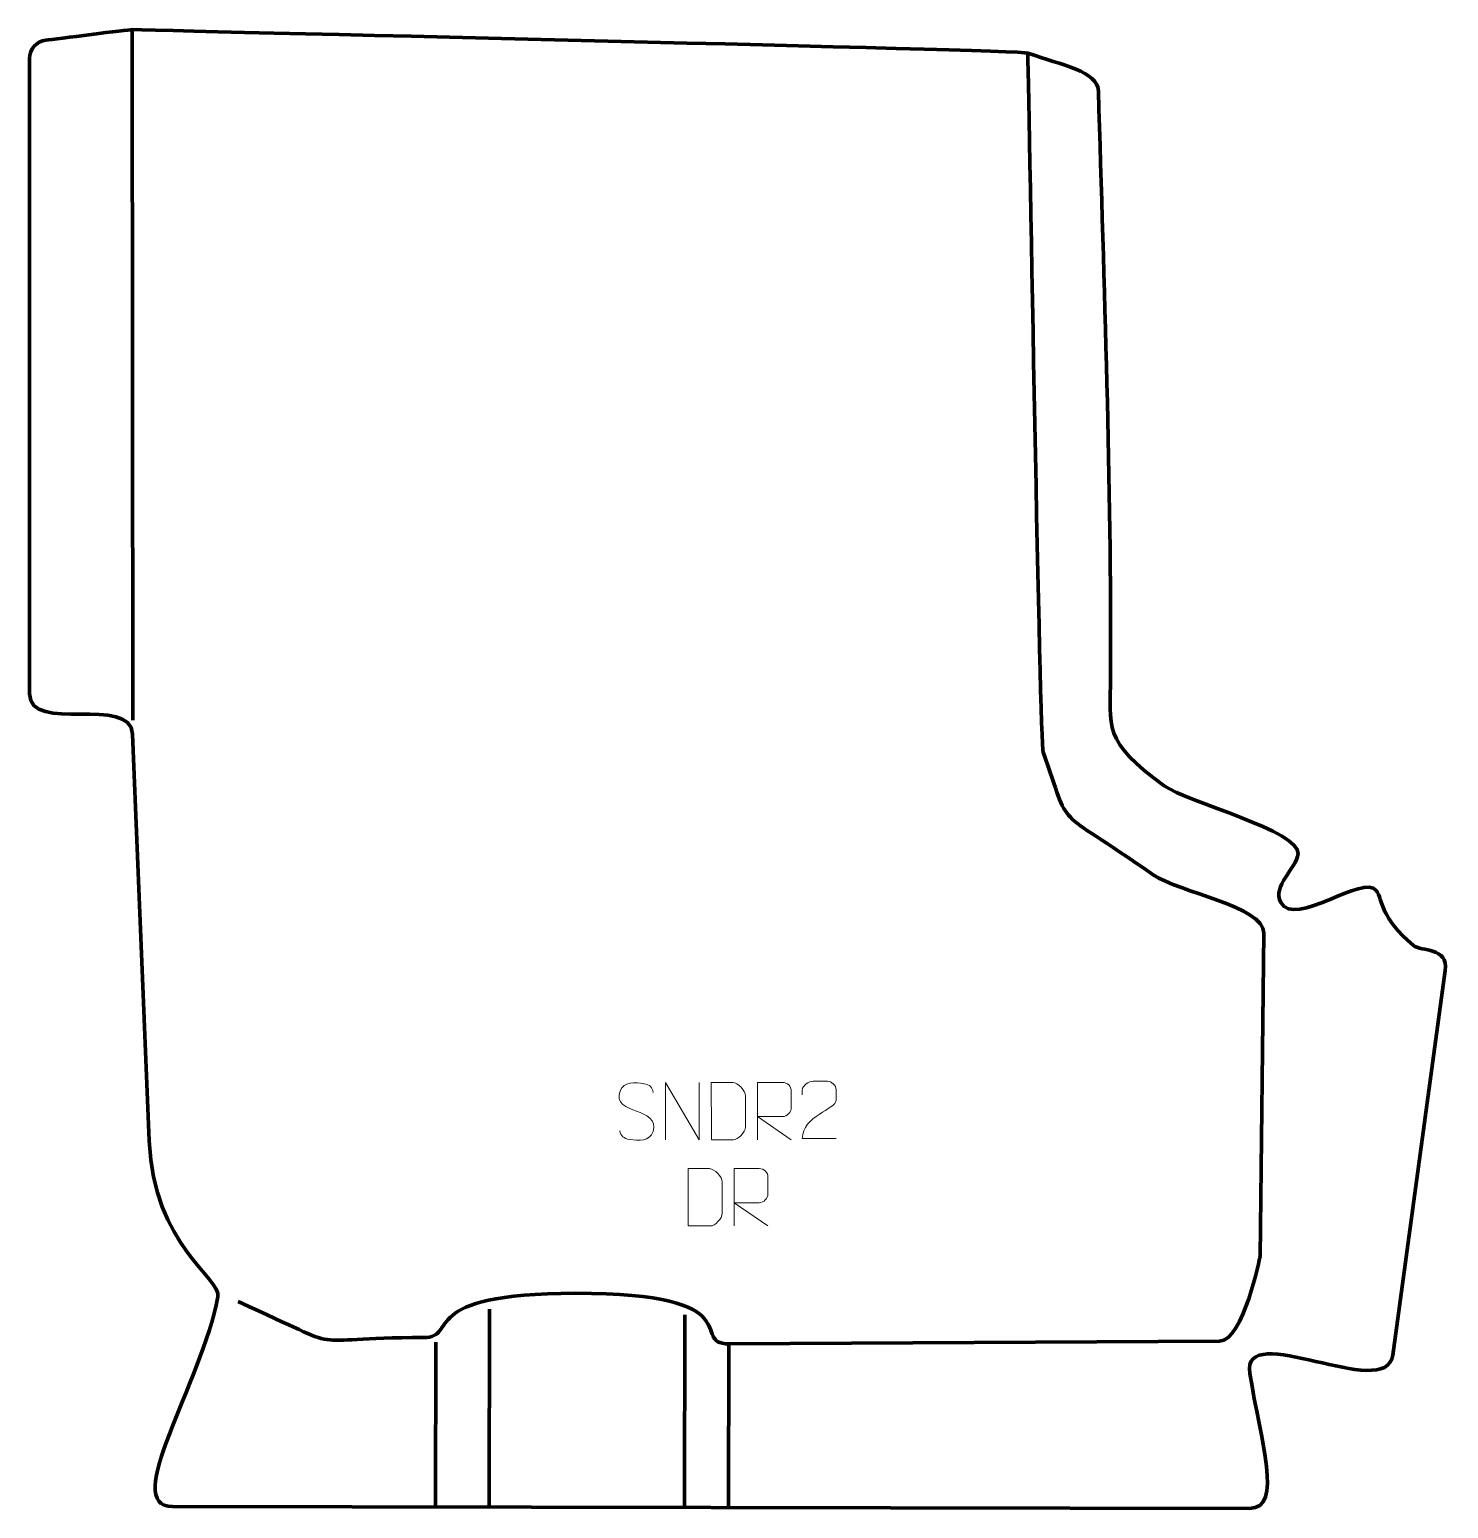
# Model space of a CAD drawing. Header units: millimetres. Extents: x -308 to 309, y -322 to 322.
import ezdxf

# ---------------------------------------------------------------- set-up
doc = ezdxf.new("R2010")
doc.units = ezdxf.units.MM
doc.header["$MEASUREMENT"] = 0
for name, color, linetype in [('layer 1', 7, 'Continuous'), ('layer 2', 7, 'Continuous'), ('layer 3', 7, 'Continuous')]:
    doc.layers.add(name, color=color, linetype=linetype)

msp = doc.modelspace()

# ---------------------------------------------------------------- linework, layer by layer
at = {"layer": 'layer 1', "color": 250, "lineweight": 9}
for points, knots in [([(-43.9533, -148.8615), (-48.2016, -147.3911), (-53.1097, -145.5953), (-51.1046, -140.075), (-51.1046, -140.075), (-49.6011, -135.9351), (-44.3875, -136.3236), (-40.7839, -136.9247), (-40.7839, -136.9247), (-37.9233, -137.4019), (-37.0586, -138.6151), (-36.748, -140.6992)], [0, 0, 0, 0, 0.25, 0.25, 0.25, 0.25, 0.5, 0.5, 0.5, 0.5, 1, 1, 1, 1]), ([(-31.2807, -161.3383), (-31.2807, -161.3383), (-31.2807, -136.3848), (-31.2807, -136.3848), (-31.2807, -136.3848), (-31.2807, -136.3848), (-16.6259, -161.3383), (-16.6259, -161.3383), (-16.6259, -161.3383), (-16.6259, -161.3383), (-16.6259, -136.3848), (-16.6259, -136.3848)], [0, 0, 0, 0, 0.25, 0.25, 0.25, 0.25, 0.5, 0.5, 0.5, 0.5, 1, 1, 1, 1]), ([(-11.3456, -161.3102), (-9.0138, -161.3098), (-4.0636, -161.3338), (-1.7321, -161.3341), (-1.7321, -161.3341), (0.1929, -161.4395), (3.5115, -157.8979), (3.5003, -155.8806), (3.5003, -155.8806), (3.4999, -150.1105), (3.4999, -147.9408), (3.5003, -142.1715), (3.5003, -142.1715), (3.496, -140.0334), (0.1215, -136.3733), (-2.0309, -136.3868), (-2.0309, -136.3868), (-4.3566, -136.3868), (-9.0809, -136.3868), (-11.407, -136.3868), (-11.407, -136.3868), (-11.4066, -142.1337), (-11.3453, -155.5629), (-11.3456, -161.3102)], [0, 0, 0, 0, 0.14285714, 0.14285714, 0.14285714, 0.14285714, 0.28571429, 0.28571429, 0.28571429, 0.28571429, 0.42857143, 0.42857143, 0.42857143, 0.42857143, 0.57142857, 0.57142857, 0.57142857, 0.57142857, 0.71428571, 0.71428571, 0.71428571, 0.71428571, 1, 1, 1, 1]), ([(8.7146, -161.3383), (8.7146, -161.3383), (8.7146, -136.3848), (8.7146, -136.3848), (8.7146, -136.3848), (12.3094, -136.3848), (15.9049, -136.3848), (19.5001, -136.3848), (19.5001, -136.3848), (21.8254, -136.4225), (23.3827, -137.9125), (23.3786, -140.2789), (23.3786, -140.2789), (23.3782, -142.3144), (23.3782, -145.3738), (23.3786, -147.4098), (23.3786, -147.4098), (23.3721, -149.2853), (21.5598, -151.2271), (19.5503, -151.2462), (19.5503, -151.2462), (19.5503, -151.2462), (8.7146, -151.2462), (8.7146, -151.2462), (8.7146, -151.2462), (8.7146, -151.2462), (23.3693, -161.3383), (23.3693, -161.3383)], [0, 0, 0, 0, 0.125, 0.125, 0.125, 0.125, 0.25, 0.25, 0.25, 0.25, 0.375, 0.375, 0.375, 0.375, 0.5, 0.5, 0.5, 0.5, 0.625, 0.625, 0.625, 0.625, 0.75, 0.75, 0.75, 0.75, 1, 1, 1, 1]), ([(42.9446, -160.8196), (38.0302, -160.8193), (33.1158, -160.8193), (28.2017, -160.8196), (28.2017, -160.8196), (28.2017, -150.8873), (42.8527, -148.2461), (42.9446, -143.9358), (42.9446, -143.9358), (42.9443, -142.5117), (42.9443, -141.088), (42.9446, -139.6647), (42.9446, -139.6647), (42.9277, -137.5876), (40.8049, -135.8628), (39.1339, -135.8455), (39.1339, -135.8455), (37.0607, -135.8459), (34.9878, -135.8459), (32.9154, -135.8455), (32.9154, -135.8455), (31.0933, -135.829), (28.2686, -137.6211), (28.2017, -139.7147), (28.2017, -139.7147), (28.2017, -139.7147), (28.2017, -141.7695), (28.2017, -141.7695)], [0, 0, 0, 0, 0.125, 0.125, 0.125, 0.125, 0.25, 0.25, 0.25, 0.25, 0.375, 0.375, 0.375, 0.375, 0.5, 0.5, 0.5, 0.5, 0.625, 0.625, 0.625, 0.625, 0.75, 0.75, 0.75, 0.75, 1, 1, 1, 1]), ([(-43.9533, -148.8616), (-39.9347, -150.5083), (-34.9052, -152.3966), (-36.7392, -157.7569), (-36.7392, -157.7569), (-38.199, -162.0233), (-43.1098, -161.7666), (-46.8359, -161.2119), (-46.8359, -161.2119), (-49.5859, -160.8021), (-50.8068, -159.5886), (-51.1848, -157.4764)], [0, 0, 0, 0, 0.25, 0.25, 0.25, 0.25, 0.5, 0.5, 0.5, 0.5, 1, 1, 1, 1]), ([(-21.4591, -198.8154), (-19.1273, -198.815), (-14.1771, -198.839), (-11.8456, -198.8393), (-11.8456, -198.8393), (-9.9206, -198.9447), (-6.602, -195.4031), (-6.6132, -193.3858), (-6.6132, -193.3858), (-6.6136, -187.6157), (-6.6136, -185.446), (-6.6132, -179.6767), (-6.6132, -179.6767), (-6.6175, -177.5386), (-9.992, -173.8785), (-12.1444, -173.892), (-12.1444, -173.892), (-14.4701, -173.892), (-19.1944, -173.892), (-21.5205, -173.892), (-21.5205, -173.892), (-21.5201, -179.6389), (-21.4588, -193.0681), (-21.4591, -198.8154)], [0, 0, 0, 0, 0.14285714, 0.14285714, 0.14285714, 0.14285714, 0.28571429, 0.28571429, 0.28571429, 0.28571429, 0.42857143, 0.42857143, 0.42857143, 0.42857143, 0.57142857, 0.57142857, 0.57142857, 0.57142857, 0.71428571, 0.71428571, 0.71428571, 0.71428571, 1, 1, 1, 1]), ([(-1.3989, -198.8435), (-1.3989, -198.8435), (-1.3989, -173.89), (-1.3989, -173.89), (-1.3989, -173.89), (2.1959, -173.89), (5.7914, -173.89), (9.3866, -173.89), (9.3866, -173.89), (11.7119, -173.9277), (13.2692, -175.4177), (13.2651, -177.7841), (13.2651, -177.7841), (13.2647, -179.8196), (13.2647, -182.879), (13.2651, -184.915), (13.2651, -184.915), (13.2586, -186.7905), (11.4463, -188.7323), (9.4368, -188.7514), (9.4368, -188.7514), (9.4368, -188.7514), (-1.3989, -188.7514), (-1.3989, -188.7514), (-1.3989, -188.7514), (-1.3989, -188.7514), (13.2558, -198.8435), (13.2558, -198.8435)], [0, 0, 0, 0, 0.125, 0.125, 0.125, 0.125, 0.25, 0.25, 0.25, 0.25, 0.375, 0.375, 0.375, 0.375, 0.5, 0.5, 0.5, 0.5, 0.625, 0.625, 0.625, 0.625, 0.75, 0.75, 0.75, 0.75, 1, 1, 1, 1])]:
    msp.add_open_spline(points, degree=3, knots=knots, dxfattribs=at)
at = {"layer": 'layer 2', "color": 20, "lineweight": 158}
msp.add_open_spline([(-300.9741, 317.1062), (-296.6962, 317.6409), (-264.7977, 321.7546), (-263.3567, 321.7185), (-263.3567, 321.7185), (-227.7478, 320.8266), (122.9108, 312.7807), (126.3049, 311.5587), (126.3049, 311.5587), (141.2125, 306.1916), (156.7477, 303.6382), (156.9987, 295.1208), (156.9987, 295.1208), (159.4991, 210.3909), (162.6225, 125.0355), (162.3178, 40.2936), (162.3178, 40.2936), (162.2382, 18.1667), (158.4641, 12.3809), (185.6296, -7.2524), (185.6296, -7.2524), (195.6608, -14.5022), (244.9437, -26.9634), (243.8688, -36.9125), (243.8688, -36.9125), (243.1839, -43.2515), (232.4467, -50.9591), (236.3457, -58.0882), (236.3457, -58.0882), (242.4862, -69.3158), (272.491, -45.3702), (277.862, -52.8896), (277.862, -52.8896), (280.8682, -57.0983), (279.6826, -64.8811), (293.9153, -76.6904), (293.9153, -76.6904), (297.5051, -79.6274), (309.2856, -77.2608), (307.8667, -87.674), (307.8667, -87.674), (307.8667, -87.674), (285.0634, -255.0249), (285.0634, -255.0249), (285.0634, -255.0249), (282.2276, -275.8378), (219.1378, -238.9048), (222.9088, -262.982), (222.9088, -262.982), (227.5548, -292.6459), (237.6429, -321.7438), (222.7593, -321.7182), (222.7593, -321.7182), (222.7593, -321.7182), (-245.7912, -320.9062), (-245.7912, -320.9062), (-245.7912, -320.9062), (-268.5635, -320.8668), (-233.2085, -267.2588), (-226.0611, -229.731), (-226.0611, -229.731), (-224.4747, -221.4018), (-254.0566, -207.4179), (-255.939, -161.829), (-255.939, -161.829), (-255.939, -161.829), (-263.2374, 15.1553), (-263.2374, 15.1553), (-263.2374, 15.1553), (-263.9552, 32.5616), (-307.9833, 14.9675), (-307.9833, 32.7782), (-307.9833, 32.7782), (-307.9833, 32.7782), (-307.9818, 309.168), (-307.9818, 309.168), (-307.9818, 309.168), (-307.9818, 313.2254), (-305.0001, 316.6029), (-300.9741, 317.1062)], degree=3, knots=[0, 0, 0, 0, 0.04761905, 0.04761905, 0.04761905, 0.04761905, 0.0952381, 0.0952381, 0.0952381, 0.0952381, 0.14285714, 0.14285714, 0.14285714, 0.14285714, 0.19047619, 0.19047619, 0.19047619, 0.19047619, 0.23809524, 0.23809524, 0.23809524, 0.23809524, 0.28571429, 0.28571429, 0.28571429, 0.28571429, 0.33333333, 0.33333333, 0.33333333, 0.33333333, 0.38095238, 0.38095238, 0.38095238, 0.38095238, 0.42857143, 0.42857143, 0.42857143, 0.42857143, 0.47619048, 0.47619048, 0.47619048, 0.47619048, 0.52380952, 0.52380952, 0.52380952, 0.52380952, 0.57142857, 0.57142857, 0.57142857, 0.57142857, 0.61904762, 0.61904762, 0.61904762, 0.61904762, 0.66666667, 0.66666667, 0.66666667, 0.66666667, 0.71428571, 0.71428571, 0.71428571, 0.71428571, 0.76190476, 0.76190476, 0.76190476, 0.76190476, 0.80952381, 0.80952381, 0.80952381, 0.80952381, 0.85714286, 0.85714286, 0.85714286, 0.85714286, 0.9047619, 0.9047619, 0.9047619, 0.9047619, 1, 1, 1, 1], dxfattribs=at)
at = {"layer": 'layer 3', "color": 165, "lineweight": 158}
for points in [[(-263.3567, 321.7185), (-263.3567, 321.7185), (-263.006, 21.3235), (-263.006, 21.3235)], [(-107.9612, -235.0062), (-107.9612, -235.0062), (-108.1105, -321.1449), (-108.1105, -321.1449)], [(-22.8711, -237.5462), (-22.8711, -237.5462), (-23.0163, -321.2923), (-23.0163, -321.2923)], [(-131.2445, -249.3995), (-131.2445, -249.3995), (-131.3688, -321.1045), (-131.3688, -321.1045)], [(-3.7613, -250.1142), (-3.7613, -250.1142), (-3.8848, -321.3255), (-3.8848, -321.3255)]]:
    msp.add_open_spline(points, degree=3, dxfattribs=at)
msp.add_open_spline([(-217.1807, -231.7248), (-165.7458, -254.8827), (-192.5156, -247.4543), (-136.4585, -247.3889), (-136.4585, -247.3889), (-120.9289, -247.3708), (-140.7834, -228.1265), (-70.4957, -228.1265), (-70.4957, -228.1265), (7.6731, -228.1265), (-21.4459, -250.2145), (-3.7613, -250.1142), (-3.7613, -250.1142), (-3.7613, -250.1142), (209.7347, -248.9025), (209.7347, -248.9025), (209.7347, -248.9025), (220.0543, -248.8439), (227.333, -212.1465), (227.334, -212.0589), (227.334, -212.0589), (227.334, -212.0589), (228.9505, -71.4192), (228.9505, -71.4192), (228.9505, -71.4192), (229.0857, -59.66), (191.9955, -53.749), (180.8806, -46.0164), (180.8806, -46.0164), (135.611, -14.5225), (145.9585, -28.5117), (132.9458, 7.2713), (132.9458, 7.2713), (131.6221, 10.9114), (126.8888, 282.9643), (126.3049, 311.5587)], degree=3, knots=[0, 0, 0, 0, 0.1, 0.1, 0.1, 0.1, 0.2, 0.2, 0.2, 0.2, 0.3, 0.3, 0.3, 0.3, 0.4, 0.4, 0.4, 0.4, 0.5, 0.5, 0.5, 0.5, 0.6, 0.6, 0.6, 0.6, 0.7, 0.7, 0.7, 0.7, 0.8, 0.8, 0.8, 0.8, 1, 1, 1, 1], dxfattribs=at)

doc.saveas('drawing.dxf')
